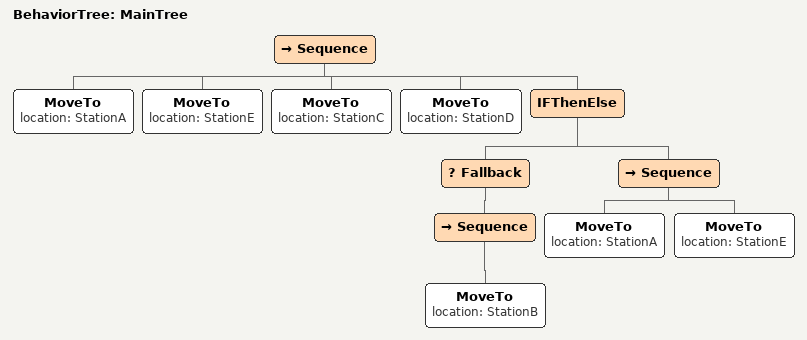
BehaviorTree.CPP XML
<root main_tree_to_execute = "MainTree">
    <BehaviorTree ID="MainTree">
        <Sequence>
            <MoveTo location="StationA"/>
            <MoveTo location="StationE"/>
            <MoveTo location="StationC"/>
            <MoveTo location="StationD"/>
            <IFThenElse>
                <Fallback>
                    <Sequence>
                        <MoveTo location="StationB"/>
                    </Sequence>
                </Fallback>
                <Sequence>
                    <MoveTo location="StationA"/>
                    <MoveTo location="StationE"/>
                </Sequence>
            </IFThenElse>
        </Sequence>
    </BehaviorTree>
</root>
